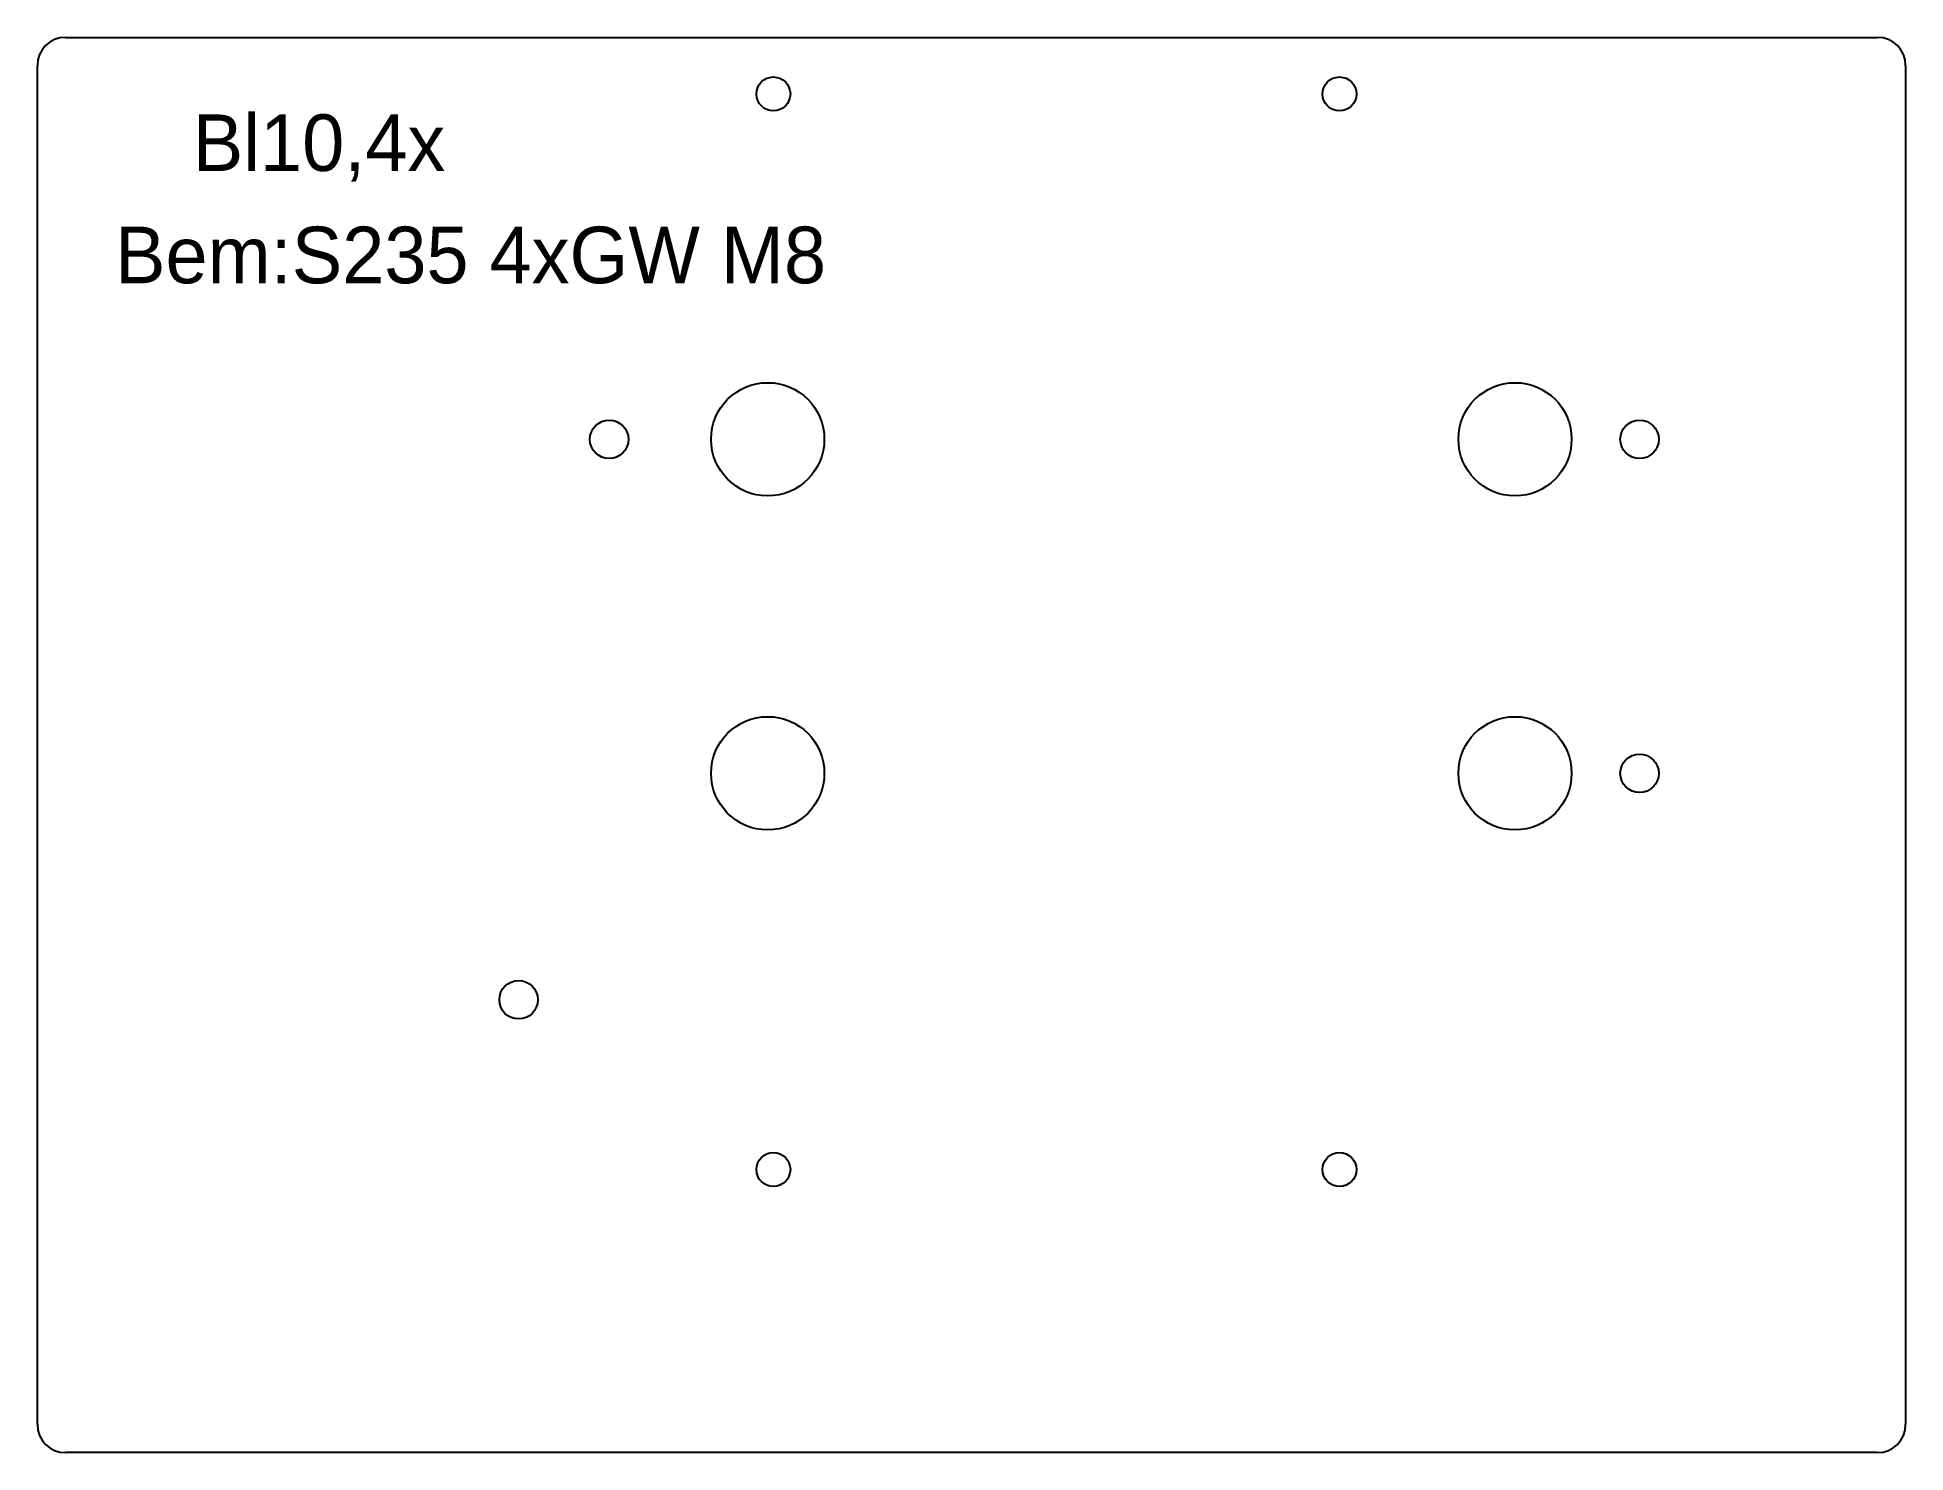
# Model space of a CAD drawing. Extents: x 0 to 330, y 0 to 250.
import ezdxf
from ezdxf.enums import TextEntityAlignment as Align

# ---------------------------------------------------------------- set-up
doc = ezdxf.new("R2010")
doc.units = 0
doc.layers.add('WHITE', color=7, linetype='CONTINUOUS')

msp = doc.modelspace()

# ---------------------------------------------------------------- linework, layer by layer
at = {"layer": 'WHITE', "linetype": 'CONTINUOUS'}
for p, q in [((5, 250), (325, 250)), ((0, 5), (0, 245)), ((330, 245), (330, 5)), ((325, 0), (5, 0))]:
    msp.add_line(p, q, dxfattribs=at)
for centre, radius in [((130, 240), 3), ((230, 240), 3), ((129, 179), 10), ((261, 179), 10), ((101, 179), 3.4), ((283, 179), 3.4), ((129, 120), 10), ((261, 120), 10), ((283, 120), 3.4), ((85, 80), 3.4), ((130, 50), 3), ((230, 50), 3)]:
    msp.add_circle(centre, radius, dxfattribs=at)
for centre, start, end in [((5, 245), 90, 180), ((325, 245), 0, 90), ((5, 5), 180, 270), ((325, 5), -90, 0)]:
    msp.add_arc(centre, 5, start, end, dxfattribs=at)

# ---------------------------------------------------------------- texts
at = {"layer": 'WHITE'}
for s, p in [('Bl10,4x', (27.445999, 236.393458)), ('Bem:S235 4xGW M8', (13.717887, 216.563962))]:
    msp.add_text(s, height=10, dxfattribs=at).set_placement(p, align=Align.TOP_LEFT)

doc.saveas('drawing.dxf')
